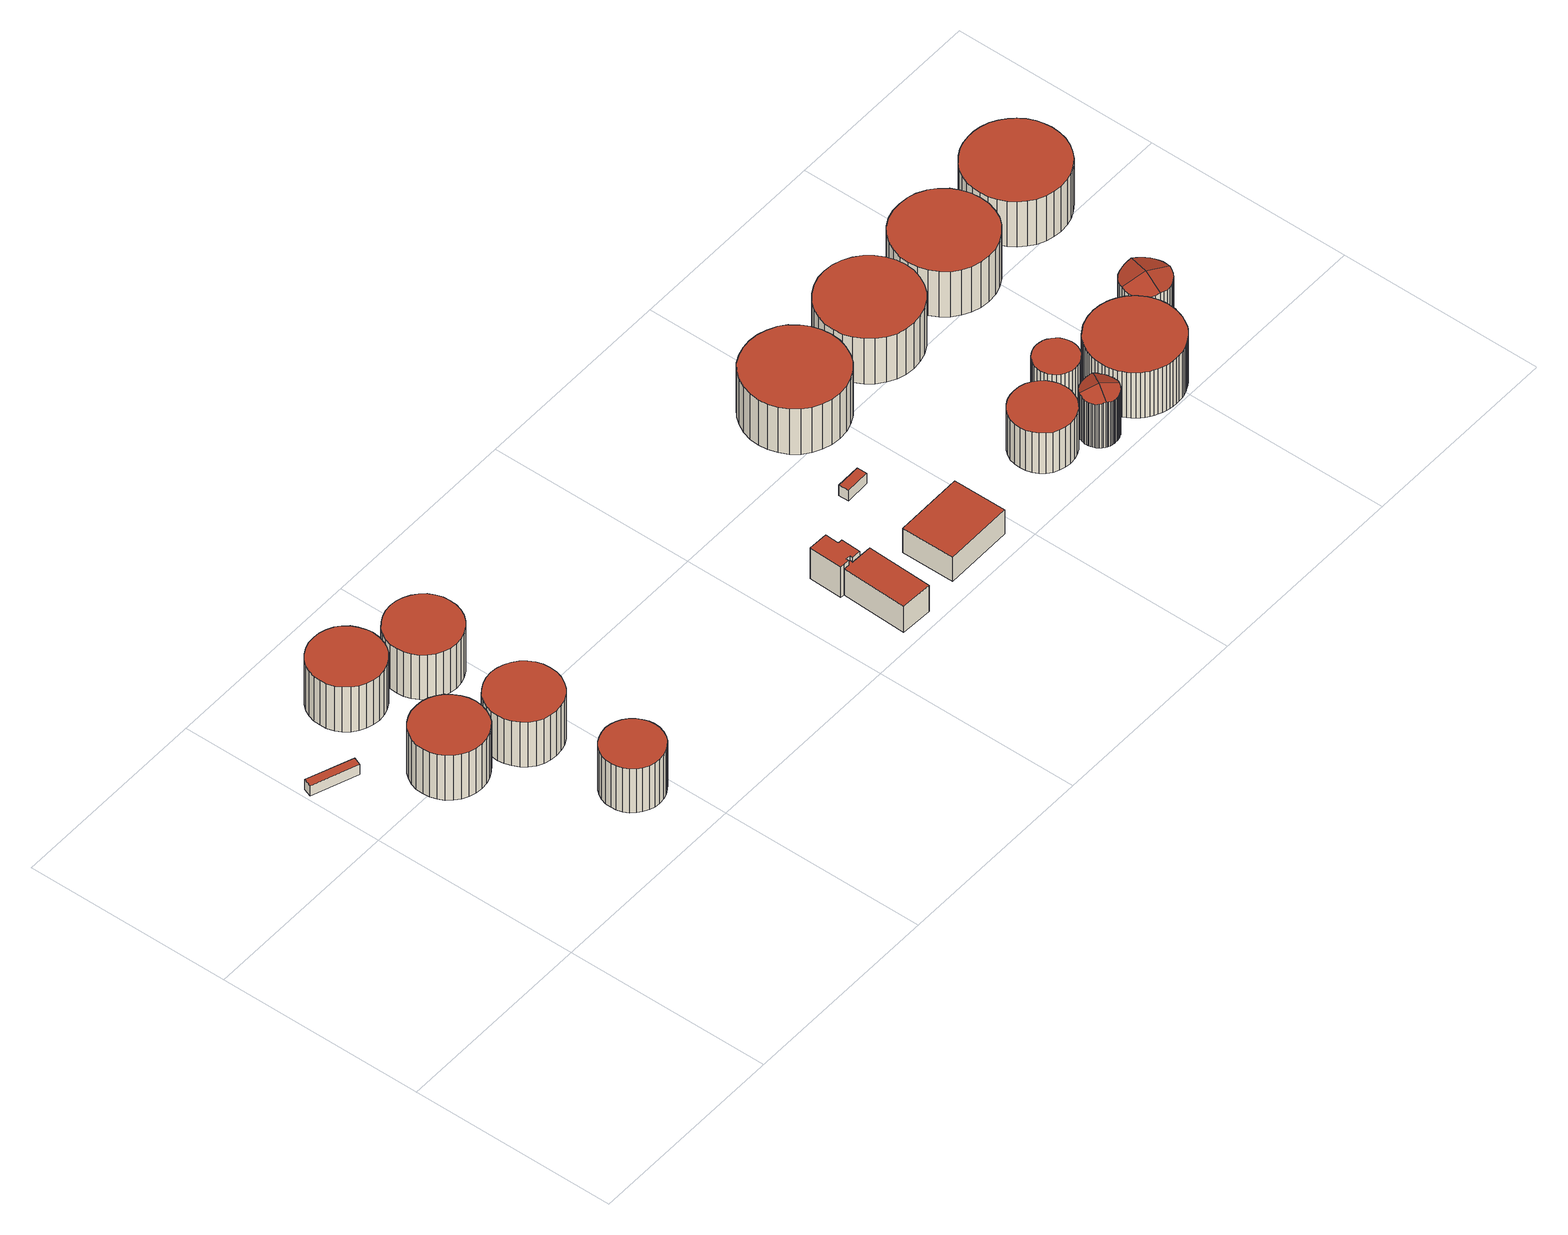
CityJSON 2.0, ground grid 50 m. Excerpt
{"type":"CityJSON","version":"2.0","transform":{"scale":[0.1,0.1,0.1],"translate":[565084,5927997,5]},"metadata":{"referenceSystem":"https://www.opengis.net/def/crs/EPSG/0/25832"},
"CityObjects":{
"building1":{"type":"Building","attributes":{"Gemeindeschluessel":"02100137","Geometrietyp2DReferenz":"3000","function":"51003_1205","roofType":"1000","measuredHeight":3},"address":[{"country":"Germany","locality":"Hamburg","postcode":"21107"}],"geometry":[{"type":"Solid","lod":"2","boundaries":[[[[0,1,2,3]],[[4,5,6,7]],[[5,0,3,6]],[[4,1,0,5]],[[7,2,1,4]],[[6,3,2,7]]]],"semantics":{"surfaces":[{"type":"GroundSurface"},{"type":"RoofSurface"},{"type":"WallSurface"}],"values":[[0,1,2,2,2,2]]}}]},
"building2":{"type":"Building","attributes":{"Gemeindeschluessel":"02100137","Geometrietyp2DReferenz":"3000","function":"51003_1205","roofType":"1000","measuredHeight":13.09},"address":[{"country":"Germany","locality":"Hamburg","postcode":"21107"}],"geometry":[{"type":"Solid","lod":"2","boundaries":[[[[8,9,10,11]],[[9,12,13,10]],[[12,14,15,13]],[[14,16,17,15]],[[16,18,19,17]],[[18,20,21,19]],[[20,22,23,21]],[[22,24,25,23]],[[24,26,27,25]],[[26,28,29,27]],[[28,30,31,29]],[[30,32,33,31]],[[32,34,35,33]],[[34,36,37,35]],[[36,38,39,37]],[[38,40,41,39]],[[40,42,43,41]],[[42,44,45,43]],[[46,47,48,49]],[[47,50,51,48]],[[50,52,53,51]],[[52,54,55,53]],[[54,56,57,55]],[[56,58,59,57]],[[58,60,61,59]],[[60,62,63,61]],[[62,64,65,63]],[[64,66,67,65]],[[66,8,11,67]],[[68,69,70,71]],[[69,46,49,70]],[[44,68,71,45]],[[71,70,49,48,51,53,55,57,59,61,63,65,67,11,10,13,15,17,19,21,23,25,27,29,31,33,35,37,39,41,43,45]],[[44,42,40,38,36,34,32,30,28,26,24,22,20,18,16,14,12,9,8,66,64,62,60,58,56,54,52,50,47,46,69,68]]]],"semantics":{"surfaces":[{"type":"WallSurface"},{"type":"GroundSurface"},{"type":"RoofSurface"}],"values":[[0,0,0,0,0,0,0,0,0,0,0,0,0,0,0,0,0,0,0,0,0,0,0,0,0,0,0,0,0,0,0,0,1,2]]}}]},
"building3":{"type":"Building","attributes":{"Gemeindeschluessel":"02100137","Geometrietyp2DReferenz":"3000","function":"51003_1205","roofType":"1000","measuredHeight":12.94},"address":[{"country":"Germany","locality":"Hamburg","postcode":"21107"}],"geometry":[{"type":"Solid","lod":"2","boundaries":[[[[72,73,74,75]],[[73,76,77,74]],[[76,78,79,77]],[[78,80,81,79]],[[80,82,83,81]],[[84,85,86,87]],[[85,88,89,86]],[[88,90,91,89]],[[90,92,93,91]],[[92,94,95,93]],[[94,96,97,95]],[[96,98,99,97]],[[98,100,101,99]],[[100,102,103,101]],[[102,104,105,103]],[[104,106,107,105]],[[106,108,109,107]],[[108,110,111,109]],[[110,112,113,111]],[[112,114,115,113]],[[114,116,117,115]],[[116,118,119,117]],[[118,120,121,119]],[[120,122,123,121]],[[122,124,125,123]],[[124,126,127,125]],[[126,128,129,127]],[[128,130,131,129]],[[130,72,75,131]],[[132,133,134,135]],[[87,134,133,84]],[[135,83,82,132]],[[135,134,87,86,89,91,93,95,97,99,101,103,105,107,109,111,113,115,117,119,121,123,125,127,129,131,75,74,77,79,81,83]],[[82,80,78,76,73,72,130,128,126,124,122,120,118,116,114,112,110,108,106,104,102,100,98,96,94,92,90,88,85,84,133,132]]]],"semantics":{"surfaces":[{"type":"WallSurface"},{"type":"GroundSurface"},{"type":"RoofSurface"}],"values":[[0,0,0,0,0,0,0,0,0,0,0,0,0,0,0,0,0,0,0,0,0,0,0,0,0,0,0,0,0,0,0,0,1,2]]}}]},
"building4":{"type":"Building","attributes":{"Gemeindeschluessel":"02100137","Geometrietyp2DReferenz":"3000","function":"51003_1205","roofType":"1000","measuredHeight":13.08},"address":[{"country":"Germany","locality":"Hamburg","postcode":"21107"}],"geometry":[{"type":"Solid","lod":"2","boundaries":[[[[136,137,138,139]],[[137,140,141,138]],[[140,142,143,141]],[[142,144,145,143]],[[144,146,147,145]],[[146,148,149,147]],[[150,151,152,153]],[[151,154,155,152]],[[154,156,157,155]],[[156,158,159,157]],[[158,160,161,159]],[[160,162,163,161]],[[162,164,165,163]],[[164,166,167,165]],[[166,168,169,167]],[[168,170,171,169]],[[170,172,173,171]],[[172,174,175,173]],[[174,176,177,175]],[[176,178,179,177]],[[178,180,181,179]],[[180,182,183,181]],[[184,185,186,187]],[[185,188,189,186]],[[188,190,191,189]],[[192,193,194,195]],[[193,196,197,194]],[[196,198,199,197]],[[196,193,192,148,146,144,142,140,137,136,190,188,185,184,182,180,178,176,174,172,170,168,166,164,162,160,158,156,154,151,150,198]],[[186,189,191,139,138,141,143,145,147,149,195,194,197,199,153,152,155,157,159,161,163,165,167,169,171,173,175,177,179,181,183,187]],[[199,198,150,153]],[[149,148,192,195]],[[191,190,136,139]],[[183,182,184,187]]]],"semantics":{"surfaces":[{"type":"WallSurface"},{"type":"RoofSurface"},{"type":"GroundSurface"}],"values":[[0,0,0,0,0,0,0,0,0,0,0,0,0,0,0,0,0,0,0,0,0,0,0,0,0,0,0,0,1,2,0,0,0,0]]}}]},
"building5":{"type":"Building","attributes":{"Gemeindeschluessel":"02100137","Geometrietyp2DReferenz":"3000","function":"51003_1205","roofType":"1000","measuredHeight":13.14},"address":[{"country":"Germany","locality":"Hamburg","postcode":"21107"}],"geometry":[{"type":"Solid","lod":"2","boundaries":[[[[200,201,202,203,204,205,206,207,208,209,210,211,212,213,214,215,216,217,218,219,220,221,222,223,224,225,226,227,228,229,230,231]],[[232,233,234,235,236,237,238,239,240,241,242,243,244,245,246,247,248,249,250,251,252,253,254,255,256,257,258,259,260,261,262,263]],[[230,229,232,263]],[[229,228,233,232]],[[228,227,234,233]],[[227,226,235,234]],[[226,225,236,235]],[[225,224,237,236]],[[224,223,238,237]],[[223,222,239,238]],[[222,221,240,239]],[[221,220,241,240]],[[220,219,242,241]],[[219,218,243,242]],[[218,217,244,243]],[[217,216,245,244]],[[216,215,246,245]],[[215,214,247,246]],[[214,213,248,247]],[[213,212,249,248]],[[212,211,250,249]],[[211,210,251,250]],[[210,209,252,251]],[[209,208,253,252]],[[208,207,254,253]],[[207,206,255,254]],[[206,205,256,255]],[[205,204,257,256]],[[204,203,258,257]],[[203,202,259,258]],[[202,201,260,259]],[[201,200,261,260]],[[200,231,262,261]],[[231,230,263,262]]]],"semantics":{"surfaces":[{"type":"RoofSurface"},{"type":"GroundSurface"},{"type":"WallSurface"}],"values":[[0,1,2,2,2,2,2,2,2,2,2,2,2,2,2,2,2,2,2,2,2,2,2,2,2,2,2,2,2,2,2,2,2,2]]}}]},
"building6":{"type":"Building","attributes":{"Gemeindeschluessel":"02100137","Geometrietyp2DReferenz":"3000","function":"51003_1205","roofType":"1000","measuredHeight":12.95},"address":[{"country":"Germany","locality":"Hamburg","postcode":"21107"}],"geometry":[{"type":"Solid","lod":"2","boundaries":[[[[264,265,266,267,268,269,270,271,272,273,274,275,276,277,278,279,280,281,282,283,284,285,286,287,288,289,290,291,292,293,294,295]],[[296,297,298,299,300,301,302,303,304,305,306,307,308,309,310,311,312,313,314,315,316,317,318,319,320,321,322,323,324,325,326,327]],[[294,293,296,327]],[[293,292,297,296]],[[292,291,298,297]],[[291,290,299,298]],[[290,289,300,299]],[[289,288,301,300]],[[288,287,302,301]],[[287,286,303,302]],[[286,285,304,303]],[[285,284,305,304]],[[284,283,306,305]],[[283,282,307,306]],[[282,281,308,307]],[[281,280,309,308]],[[280,279,310,309]],[[279,278,311,310]],[[278,277,312,311]],[[277,276,313,312]],[[276,275,314,313]],[[275,274,315,314]],[[274,273,316,315]],[[273,272,317,316]],[[272,271,318,317]],[[271,270,319,318]],[[270,269,320,319]],[[269,268,321,320]],[[268,267,322,321]],[[267,266,323,322]],[[266,265,324,323]],[[265,264,325,324]],[[264,295,326,325]],[[295,294,327,326]]]],"semantics":{"surfaces":[{"type":"RoofSurface"},{"type":"GroundSurface"},{"type":"WallSurface"}],"values":[[0,1,2,2,2,2,2,2,2,2,2,2,2,2,2,2,2,2,2,2,2,2,2,2,2,2,2,2,2,2,2,2,2,2]]}}]},
"building7":{"type":"Building","attributes":{"Gemeindeschluessel":"02100137","Geometrietyp2DReferenz":"3000","function":"31001_2010","roofType":"1000","measuredHeight":7.59,"storeysAboveGround":2},"address":[{"country":"Germany","locality":"Hamburg","thoroughfareNumber":"27","thoroughfareName":"Schluisgrove","postcode":"21107"}],"geometry":[{"type":"Solid","lod":"2","boundaries":[[[[328,329,330,331,332,333,334,335]],[[336,337,338,339,340,341,342,343]],[[332,331,338,337]],[[331,330,339,338]],[[330,329,340,339]],[[329,328,341,340]],[[328,335,342,341]],[[334,333,336,343]],[[333,332,337,336]],[[342,335,334,343]]]],"semantics":{"surfaces":[{"type":"RoofSurface"},{"type":"GroundSurface"},{"type":"WallSurface"}],"values":[[0,1,2,2,2,2,2,2,2,2]]}}]},
"building8":{"type":"Building","attributes":{"Gemeindeschluessel":"02100137","Geometrietyp2DReferenz":"3000","function":"31001_2500","roofType":"1000","measuredHeight":9,"storeysAboveGround":1},"address":[{"country":"Germany","locality":"Hamburg","thoroughfareName":"Schluisgrove","postcode":"21107"}],"geometry":[{"type":"Solid","lod":"2","boundaries":[[[[342,341,340,339,338,344,345,346,347,348,349]],[[350,351,352,353,354,355,356,357,358,359,360]],[[358,342,349,359]],[[357,341,342,358]],[[356,340,341,357]],[[355,339,340,356]],[[354,338,339,355]],[[353,344,338,354]],[[352,345,344,353]],[[351,346,345,352]],[[350,347,346,351]],[[360,348,347,350]],[[359,349,348,360]]]],"semantics":{"surfaces":[{"type":"GroundSurface"},{"type":"RoofSurface"},{"type":"WallSurface"}],"values":[[0,1,2,2,2,2,2,2,2,2,2,2,2]]}}]},
"building9":{"type":"Building","attributes":{"Gemeindeschluessel":"02100137","Geometrietyp2DReferenz":"3000","function":"51009_1610","roofType":"1000","measuredHeight":7.07},"address":[{"country":"Germany","locality":"Hamburg","postcode":"21107"}],"geometry":[{"type":"Solid","lod":"2","boundaries":[[[[361,362,363,364]],[[365,366,367,368]],[[363,362,365,368]],[[362,361,366,365]],[[361,364,367,366]],[[364,363,368,367]]]],"semantics":{"surfaces":[{"type":"RoofSurface"},{"type":"GroundSurface"},{"type":"WallSurface"}],"values":[[0,1,2,2,2,2]]}}]},
"building10":{"type":"Building","attributes":{"Gemeindeschluessel":"02100137","Geometrietyp2DReferenz":"3000","function":"31001_2500","roofType":"1000","measuredHeight":3,"storeysAboveGround":1},"address":[{"country":"Germany","locality":"Hamburg","thoroughfareName":"Schluisgrove","postcode":"21107"}],"geometry":[{"type":"Solid","lod":"2","boundaries":[[[[369,370,371,372]],[[373,374,375,376]],[[374,369,372,375]],[[373,370,369,374]],[[376,371,370,373]],[[375,372,371,376]]]],"semantics":{"surfaces":[{"type":"GroundSurface"},{"type":"RoofSurface"},{"type":"WallSurface"}],"values":[[0,1,2,2,2,2]]}}]},
"building11":{"type":"Building","attributes":{"Gemeindeschluessel":"02100137","Geometrietyp2DReferenz":"3000","function":"51003_1205","roofType":"1000","measuredHeight":13.31},"address":[{"country":"Germany","locality":"Hamburg","postcode":"21107"}],"geometry":[{"type":"Solid","lod":"2","boundaries":[[[[377,378,379,380]],[[378,381,382,379]],[[381,383,384,382]],[[383,385,386,384]],[[385,387,388,386]],[[387,389,390,388]],[[389,391,392,390]],[[391,393,394,392]],[[393,395,396,394]],[[395,397,398,396]],[[397,399,400,398]],[[401,402,403,404]],[[402,405,406,403]],[[405,407,408,406]],[[407,409,410,408]],[[409,411,412,410]],[[413,414,415,416]],[[414,417,418,415]],[[417,419,420,418]],[[419,421,422,420]],[[421,423,424,422]],[[423,425,426,424]],[[425,427,428,426]],[[427,429,430,428]],[[429,431,432,430]],[[431,377,380,432]],[[433,434,435,436]],[[437,438,439,440]],[[433,411,409,407,405,402,401,438,437,399,397,395,393,391,389,387,385,383,381,378,377,431,429,427,425,423,421,419,417,414,413,434]],[[435,416,415,418,420,422,424,426,428,430,432,380,379,382,384,386,388,390,392,394,396,398,400,440,439,404,403,406,408,410,412,436]],[[435,434,413,416]],[[412,411,433,436]],[[439,438,401,404]],[[400,399,437,440]]]],"semantics":{"surfaces":[{"type":"WallSurface"},{"type":"RoofSurface"},{"type":"GroundSurface"}],"values":[[0,0,0,0,0,0,0,0,0,0,0,0,0,0,0,0,0,0,0,0,0,0,0,0,0,0,0,0,1,2,0,0,0,0]]}}]},
"building12":{"type":"Building","attributes":{"Gemeindeschluessel":"02100137","Geometrietyp2DReferenz":"3000","function":"51003_1205","roofType":"1000","measuredHeight":11.77},"address":[{"country":"Germany","locality":"Hamburg","postcode":"21107"}],"geometry":[{"type":"Solid","lod":"2","boundaries":[[[[441,442,443,444,445,446,447,448,449,450,451,452,453,454,455,456,457,458,459,460,461,462,463,464,465,466,467,468,469,470,471,472]],[[473,474,475,476,477,478,479,480,481,482,483,484,485,486,487,488,489,490,491,492,493,494,495,496,497,498,499,500,501,502,503,504]],[[471,470,473,504]],[[470,469,474,473]],[[469,468,475,474]],[[468,467,476,475]],[[467,466,477,476]],[[466,465,478,477]],[[465,464,479,478]],[[464,463,480,479]],[[463,462,481,480]],[[462,461,482,481]],[[461,460,483,482]],[[460,459,484,483]],[[459,458,485,484]],[[458,457,486,485]],[[457,456,487,486]],[[456,455,488,487]],[[455,454,489,488]],[[454,453,490,489]],[[453,452,491,490]],[[452,451,492,491]],[[451,450,493,492]],[[450,449,494,493]],[[449,448,495,494]],[[448,447,496,495]],[[447,446,497,496]],[[446,445,498,497]],[[445,444,499,498]],[[444,443,500,499]],[[443,442,501,500]],[[442,441,502,501]],[[441,472,503,502]],[[472,471,504,503]]]],"semantics":{"surfaces":[{"type":"RoofSurface"},{"type":"GroundSurface"},{"type":"WallSurface"}],"values":[[0,1,2,2,2,2,2,2,2,2,2,2,2,2,2,2,2,2,2,2,2,2,2,2,2,2,2,2,2,2,2,2,2,2]]}}]},
"building13":{"type":"Building","attributes":{"Gemeindeschluessel":"02100137","Geometrietyp2DReferenz":"3000","function":"51003_1205","roofType":"3500","measuredHeight":14.55},"address":[{"country":"Germany","locality":"Hamburg","postcode":"21107"}],"geometry":[{"type":"Solid","lod":"2","boundaries":[[[[505,506,507,508,509,510,511,512,513,514,515,516,517,518,519,520,521,522,523,524,525]],[[526,527,528,529,530,531,532,533,534,535,536,537,538,539,540,541,542,543,525,544,545]],[[546,547,548,549,550,551,552,553,554,555,556,557,558,559,560,561,562,563,505,525,543]],[[564,565,566,567]],[[565,568,569,566]],[[568,570,571,569]],[[570,572,573,571]],[[572,574,575,573]],[[574,576,577,575]],[[578,579,580,581]],[[579,582,583,580]],[[582,584,585,583]],[[584,586,587,585]],[[586,588,589,587]],[[588,590,591,589]],[[590,592,593,591]],[[594,564,567,595]],[[596,597,598,599]],[[523,522,600,601]],[[522,521,602,600]],[[521,520,603,602]],[[520,519,604,603]],[[519,518,605,604]],[[518,517,606,605]],[[517,516,607,606]],[[516,515,608,607]],[[515,514,609,608]],[[514,513,610,609]],[[513,512,611,610]],[[512,511,612,611]],[[511,510,613,612]],[[510,509,614,613]],[[509,508,615,614]],[[508,507,616,615]],[[507,506,617,616]],[[542,541,618,619]],[[541,540,620,618]],[[540,539,621,620]],[[539,538,622,621]],[[538,537,623,622]],[[537,536,624,623]],[[536,535,625,624]],[[535,534,626,625]],[[534,533,627,626]],[[533,532,628,627]],[[532,531,629,628]],[[531,530,630,629]],[[530,529,631,630]],[[529,528,632,631]],[[528,527,633,632]],[[527,526,634,633]],[[526,545,635,634]],[[563,562,636,637]],[[562,561,638,636]],[[561,560,639,638]],[[560,559,640,639]],[[559,558,641,640]],[[558,557,642,641]],[[557,556,643,642]],[[556,555,644,643]],[[555,554,645,644]],[[554,553,646,645]],[[553,552,647,646]],[[552,551,648,647]],[[551,550,649,648]],[[550,549,650,649]],[[549,548,651,650]],[[548,547,652,651]],[[547,546,653,652]],[[618,620,621,622,623,624,625,626,627,628,629,630,631,632,633,634,635,581,580,583,585,587,589,591,593,599,598,595,567,566,569,571,573,575,577,601,600,602,603,604,605,606,607,608,609,610,611,612,613,614,615,616,617,637,636,638,639,640,641,642,643,644,645,646,647,648,649,650,651,652,653,619]],[[653,546,543,542,619]],[[617,506,505,563,637]],[[595,598,597,594]],[[599,593,592,596]],[[635,545,544,578,581]],[[577,576,524,523,601]],[[592,590,588,586,584,582,579,578,544,525,524,576,574,572,570,568,565,564,594,597,596]]]],"semantics":{"surfaces":[{"type":"RoofSurface"},{"type":"WallSurface"},{"type":"GroundSurface"}],"values":[[0,0,0,1,1,1,1,1,1,1,1,1,1,1,1,1,1,1,1,1,1,1,1,1,1,1,1,1,1,1,1,1,1,1,1,1,1,1,1,1,1,1,1,1,1,1,1,1,1,1,1,1,1,1,1,1,1,1,1,1,1,1,1,1,1,1,1,1,1,2,1,1,1,1,1,1,0]]}}]},
"building14":{"type":"Building","attributes":{"Gemeindeschluessel":"02100137","Geometrietyp2DReferenz":"3000","function":"51003_1205","roofType":"1000","measuredHeight":13.58},"address":[{"country":"Germany","locality":"Hamburg","postcode":"21107"}],"geometry":[{"type":"Solid","lod":"2","boundaries":[[[[654,655,656,657,658,659,660,661,662,663,664,665,666,667,668,669,670,671,672,673,674,675,676,677,678,679,680,681,682,683,684,685,686,687,688,689]],[[690,691,692,693,694,695,696,697,698,699,700,701,702,703,704,705,706,707,708,709,710,711,712,713,714,715,716,717,718,719,720,721,722,723,724,725]],[[688,687,690,725]],[[687,686,691,690]],[[686,685,692,691]],[[685,684,693,692]],[[684,683,694,693]],[[683,682,695,694]],[[682,681,696,695]],[[681,680,697,696]],[[680,679,698,697]],[[679,678,699,698]],[[678,677,700,699]],[[677,676,701,700]],[[676,675,702,701]],[[675,674,703,702]],[[674,673,704,703]],[[673,672,705,704]],[[672,671,706,705]],[[671,670,707,706]],[[670,669,708,707]],[[669,668,709,708]],[[668,667,710,709]],[[667,666,711,710]],[[666,665,712,711]],[[665,664,713,712]],[[664,663,714,713]],[[663,662,715,714]],[[662,661,716,715]],[[661,660,717,716]],[[660,659,718,717]],[[659,658,719,718]],[[658,657,720,719]],[[657,656,721,720]],[[656,655,722,721]],[[655,654,723,722]],[[654,689,724,723]],[[689,688,725,724]]]],"semantics":{"surfaces":[{"type":"RoofSurface"},{"type":"GroundSurface"},{"type":"WallSurface"}],"values":[[0,1,2,2,2,2,2,2,2,2,2,2,2,2,2,2,2,2,2,2,2,2,2,2,2,2,2,2,2,2,2,2,2,2,2,2,2,2]]}}]},
"building15":{"type":"Building","attributes":{"Gemeindeschluessel":"02100137","Geometrietyp2DReferenz":"3000","function":"51003_1205","roofType":"1000","measuredHeight":13.29},"address":[{"country":"Germany","locality":"Hamburg","postcode":"21107"}],"geometry":[{"type":"Solid","lod":"2","boundaries":[[[[726,727,728,729,730,731,732,733,734,735,736,737,738,739,740,741,742,743,744,745,746,747,748,749,750,751,752,753,754,755,756,757]],[[758,759,760,761,762,763,764,765,766,767,768,769,770,771,772,773,774,775,776,777,778,779,780,781,782,783,784,785,786,787,788,789]],[[756,755,758,789]],[[755,754,759,758]],[[754,753,760,759]],[[753,752,761,760]],[[752,751,762,761]],[[751,750,763,762]],[[750,749,764,763]],[[749,748,765,764]],[[748,747,766,765]],[[747,746,767,766]],[[746,745,768,767]],[[745,744,769,768]],[[744,743,770,769]],[[743,742,771,770]],[[742,741,772,771]],[[741,740,773,772]],[[740,739,774,773]],[[739,738,775,774]],[[738,737,776,775]],[[737,736,777,776]],[[736,735,778,777]],[[735,734,779,778]],[[734,733,780,779]],[[733,732,781,780]],[[732,731,782,781]],[[731,730,783,782]],[[730,729,784,783]],[[729,728,785,784]],[[728,727,786,785]],[[727,726,787,786]],[[726,757,788,787]],[[757,756,789,788]]]],"semantics":{"surfaces":[{"type":"RoofSurface"},{"type":"GroundSurface"},{"type":"WallSurface"}],"values":[[0,1,2,2,2,2,2,2,2,2,2,2,2,2,2,2,2,2,2,2,2,2,2,2,2,2,2,2,2,2,2,2,2,2]]}}]},
"building16":{"type":"Building","attributes":{"Gemeindeschluessel":"02100137","Geometrietyp2DReferenz":"3000","function":"51003_1205","roofType":"1000","measuredHeight":13.33},"address":[{"country":"Germany","locality":"Hamburg","postcode":"21107"}],"geometry":[{"type":"Solid","lod":"2","boundaries":[[[[790,791,792,793]],[[794,795,796,797]],[[795,798,799,796]],[[798,800,801,799]],[[800,802,803,801]],[[802,804,805,803]],[[804,806,807,805]],[[806,808,809,807]],[[808,810,811,809]],[[810,812,813,811]],[[812,814,815,813]],[[814,816,817,815]],[[816,818,819,817]],[[818,820,821,819]],[[820,822,823,821]],[[822,824,825,823]],[[824,826,827,825]],[[826,828,829,827]],[[828,830,831,829]],[[830,832,833,831]],[[832,834,835,833]],[[834,836,837,835]],[[836,838,839,837]],[[838,840,841,839]],[[840,842,843,841]],[[842,844,845,843]],[[844,846,847,845]],[[846,848,849,847]],[[848,850,851,849]],[[850,852,853,851]],[[852,854,855,853]],[[854,856,857,855]],[[856,858,859,857]],[[858,860,861,859]],[[860,862,863,861]],[[862,864,865,863]],[[866,867,868,869]],[[867,870,871,868]],[[870,872,873,871]],[[872,874,875,873]],[[874,876,877,875]],[[876,878,879,877]],[[878,880,881,879]],[[880,882,883,881]],[[882,884,885,883]],[[884,886,887,885]],[[886,888,889,887]],[[888,890,891,889]],[[890,892,893,891]],[[892,894,895,893]],[[894,896,897,895]],[[896,898,899,897]],[[898,900,901,899]],[[900,902,903,901]],[[902,904,905,903]],[[904,790,793,905]],[[906,907,908,909]],[[907,910,911,908]],[[910,912,913,911]],[[912,914,915,913]],[[914,916,917,915]],[[916,918,919,917]],[[920,921,922,923]],[[921,924,925,922]],[[924,926,927,925]],[[926,928,929,927]],[[928,930,931,929]],[[930,932,933,931]],[[930,928,926,924,921,920,864,862,860,858,856,854,852,850,848,846,844,842,840,838,836,834,832,830,828,826,824,822,820,818,816,814,812,810,808,806,804,802,800,798,795,794,918,916,914,912,910,907,906,791,790,904,902,900,898,896,894,892,890,888,886,884,882,880,878,876,874,872,870,867,866,932]],[[922,925,927,929,931,933,869,868,871,873,875,877,879,881,883,885,887,889,891,893,895,897,899,901,903,905,793,792,909,908,911,913,915,917,919,797,796,799,801,803,805,807,809,811,813,815,817,819,821,823,825,827,829,831,833,835,837,839,841,843,845,847,849,851,853,855,857,859,861,863,865,923]],[[933,932,866,869]],[[865,864,920,923]],[[919,918,794,797]],[[792,791,906,909]]]],"semantics":{"surfaces":[{"type":"WallSurface"},{"type":"RoofSurface"},{"type":"GroundSurface"}],"values":[[0,0,0,0,0,0,0,0,0,0,0,0,0,0,0,0,0,0,0,0,0,0,0,0,0,0,0,0,0,0,0,0,0,0,0,0,0,0,0,0,0,0,0,0,0,0,0,0,0,0,0,0,0,0,0,0,0,0,0,0,0,0,0,0,0,0,0,0,1,2,0,0,0,0]]}}]},
"building17":{"type":"Building","attributes":{"Gemeindeschluessel":"02100137","Geometrietyp2DReferenz":"3000","function":"51003_1205","roofType":"1000","measuredHeight":13.27},"address":[{"country":"Germany","locality":"Hamburg","postcode":"21107"}],"geometry":[{"type":"Solid","lod":"2","boundaries":[[[[934,935,936,937]],[[935,938,939,936]],[[938,940,941,939]],[[942,943,944,945]],[[943,946,947,944]],[[946,948,949,947]],[[948,950,951,949]],[[950,952,953,951]],[[952,954,955,953]],[[954,956,957,955]],[[956,958,959,957]],[[958,960,961,959]],[[960,962,963,961]],[[962,964,965,963]],[[964,966,967,965]],[[966,968,969,967]],[[968,970,971,969]],[[970,972,973,971]],[[972,974,975,973]],[[974,976,977,975]],[[976,978,979,977]],[[978,980,981,979]],[[980,982,983,981]],[[984,985,986,987]],[[988,989,990,991]],[[992,993,994,995]],[[992,940,938,935,934,989,988,996,985,984,982,980,978,976,974,972,970,968,966,964,962,960,958,956,954,952,950,948,946,943,942,993]],[[986,997,991,990,937,936,939,941,995,994,945,944,947,949,951,953,955,957,959,961,963,965,967,969,971,973,975,977,979,981,983,987]],[[994,993,942,945]],[[941,940,992,995]],[[990,989,934,937]],[[997,996,988,991]],[[986,985,996,997]],[[983,982,984,987]]]],"semantics":{"surfaces":[{"type":"WallSurface"},{"type":"RoofSurface"},{"type":"GroundSurface"}],"values":[[0,0,0,0,0,0,0,0,0,0,0,0,0,0,0,0,0,0,0,0,0,0,0,0,0,0,1,2,0,0,0,0,0,0]]}}]},
"building18":{"type":"Building","attributes":{"Gemeindeschluessel":"02100137","Geometrietyp2DReferenz":"3000","function":"51003_1205","roofType":"3500","measuredHeight":14.69},"address":[{"country":"Germany","locality":"Hamburg","postcode":"21107"}],"geometry":[{"type":"Solid","lod":"2","boundaries":[[[[998,999,1000,1001,1002,1003,1004,1005,1006,1007,1008]],[[1009,1010,1011,1012,1013,1014,1015,1016,1017,1005,1004]],[[1018,1019,1020,1021,1022,1023,1024,1025,1004,1003,1026]],[[1027,1028,1029,1030,1031,1032,1033,1034,1009,1004,1025]],[[1007,1006,1035,1036]],[[1006,1005,1037,1035]],[[1003,1002,1038,1039]],[[1002,1001,1040,1038]],[[1001,1000,1041,1040]],[[1000,999,1042,1041]],[[999,998,1043,1042]],[[998,1008,1044,1043]],[[1008,1007,1036,1044]],[[1005,1017,1045,1037]],[[1017,1016,1046,1045]],[[1016,1015,1047,1046]],[[1015,1014,1048,1047]],[[1014,1013,1049,1048]],[[1013,1012,1050,1049]],[[1012,1011,1051,1050]],[[1011,1010,1052,1051]],[[1010,1009,1053,1052]],[[1025,1024,1054,1055]],[[1024,1023,1056,1054]],[[1023,1022,1057,1056]],[[1022,1021,1058,1057]],[[1021,1020,1059,1058]],[[1020,1019,1060,1059]],[[1019,1018,1061,1060]],[[1018,1026,1062,1061]],[[1026,1003,1039,1062]],[[1009,1034,1063,1053]],[[1034,1033,1064,1063]],[[1033,1032,1065,1064]],[[1032,1031,1066,1065]],[[1031,1030,1067,1066]],[[1030,1029,1068,1067]],[[1029,1028,1069,1068]],[[1028,1027,1070,1069]],[[1027,1025,1055,1070]],[[1055,1054,1056,1057,1058,1059,1060,1061,1062,1039,1038,1040,1041,1042,1043,1044,1036,1035,1037,1045,1046,1047,1048,1049,1050,1051,1052,1053,1063,1064,1065,1066,1067,1068,1069,1070]]]],"semantics":{"surfaces":[{"type":"RoofSurface"},{"type":"WallSurface"},{"type":"GroundSurface"}],"values":[[0,0,0,0,1,1,1,1,1,1,1,1,1,1,1,1,1,1,1,1,1,1,1,1,1,1,1,1,1,1,1,1,1,1,1,1,1,1,1,1,2]]}}]},
"building19":{"type":"Building","attributes":{"Gemeindeschluessel":"02100137","Geometrietyp2DReferenz":"3000","function":"51003_1205","roofType":"1000","measuredHeight":13.22},"address":[{"country":"Germany","locality":"Hamburg","postcode":"21107"}],"geometry":[{"type":"Solid","lod":"2","boundaries":[[[[1071,1072,1073,1074]],[[1072,1075,1076,1073]],[[1075,1077,1078,1076]],[[1077,1079,1080,1078]],[[1079,1081,1082,1080]],[[1081,1083,1084,1082]],[[1083,1085,1086,1084]],[[1085,1087,1088,1086]],[[1087,1089,1090,1088]],[[1089,1091,1092,1090]],[[1091,1093,1094,1092]],[[1093,1095,1096,1094]],[[1095,1097,1098,1096]],[[1097,1099,1100,1098]],[[1099,1101,1102,1100]],[[1101,1103,1104,1102]],[[1103,1105,1106,1104]],[[1105,1107,1108,1106]],[[1107,1109,1110,1108]],[[1109,1111,1112,1110]],[[1111,1113,1114,1112]],[[1113,1115,1116,1114]],[[1115,1117,1118,1116]],[[1117,1119,1120,1118]],[[1121,1122,1123,1124]],[[1122,1125,1126,1123]],[[1127,1128,1129,1130]],[[1128,1131,1132,1129]],[[1131,1133,1134,1132]],[[1133,1135,1136,1134]],[[1135,1071,1074,1136]],[[1137,1138,1139,1140]],[[1141,1142,1143,1144]],[[1137,1125,1122,1121,1142,1141,1119,1117,1115,1113,1111,1109,1107,1105,1103,1101,1099,1097,1095,1093,1091,1089,1087,1085,1083,1081,1079,1077,1075,1072,1071,1135,1133,1131,1128,1127,1138]],[[1143,1124,1123,1126,1140,1139,1130,1129,1132,1134,1136,1074,1073,1076,1078,1080,1082,1084,1086,1088,1090,1092,1094,1096,1098,1100,1102,1104,1106,1108,1110,1112,1114,1116,1118,1120,1144]],[[1139,1138,1127,1130]],[[1126,1125,1137,1140]],[[1143,1142,1121,1124]],[[1120,1119,1141,1144]]]],"semantics":{"surfaces":[{"type":"WallSurface"},{"type":"RoofSurface"},{"type":"GroundSurface"}],"values":[[0,0,0,0,0,0,0,0,0,0,0,0,0,0,0,0,0,0,0,0,0,0,0,0,0,0,0,0,0,0,0,0,0,1,2,0,0,0,0]]}}]}
},
"vertices":[
[119,644,4],[9,685,4],[16,705,4],[126,663,4],[9,685,34],[119,644,34],[126,663,34],[16,705,34],
[159,513,133],[160,530,133],[160,530,2],[159,513,2],[165,546,133],[165,546,2],[173,561,133],[173,561,2],[184,574,133],[184,574,2],[197,585,133],[197,585,2],[212,593,133],[212,593,2],[228,598,133],[228,598,2],[245,599,133],[245,599,2],[262,598,133],[262,598,2],[278,593,133],[278,593,2],[293,585,133],[293,585,2],[306,574,133],[306,574,2],[316,561,133],[316,561,2],[324,546,133],[324,546,2],[329,530,133],[329,530,2],[331,513,133],[331,513,2],[329,496,133],[329,496,2],[324,480,133],[324,480,2],[293,442,133],[278,434,133],[278,434,2],[293,442,2],[262,429,133],[262,429,2],[245,427,133],[245,427,2],[228,429,133],[228,429,2],[212,434,133],[212,434,2],[197,442,133],[197,442,2],[184,452,133],[184,452,2],[173,465,133],[173,465,2],[165,480,133],[165,480,2],[160,496,133],[160,496,2],[316,465,133],[306,452,133],[306,452,2],[316,465,2],
[366,191,133],[367,204,133],[367,204,4],[366,191,4],[371,218,133],[371,218,4],[378,230,133],[378,230,4],[387,241,133],[387,241,4],[397,250,133],[397,250,4],[437,262,133],[451,260,133],[451,260,4],[437,262,4],[464,256,133],[464,256,4],[476,250,133],[476,250,4],[487,241,133],[487,241,4],[496,230,133],[496,230,4],[502,218,133],[502,218,4],[507,204,133],[507,204,4],[508,191,133],[508,191,4],[507,177,133],[507,177,4],[502,163,133],[502,163,4],[496,151,133],[496,151,4],[487,140,133],[487,140,4],[476,132,133],[476,132,4],[464,125,133],[464,125,4],[451,121,133],[451,121,4],[437,120,133],[437,120,4],[423,121,133],[423,121,4],[410,125,133],[410,125,4],[397,132,133],[397,132,4],[387,140,133],[387,140,4],[378,151,133],[378,151,4],[371,163,133],[371,163,4],[367,177,133],[367,177,4],[410,256,133],[423,260,133],[423,260,4],[410,256,4],
[215,866,134],[230,874,134],[230,874,3],[215,866,3],[246,879,134],[246,879,3],[263,880,134],[263,880,3],[280,879,134],[280,879,3],[296,874,134],[296,874,3],[311,866,134],[311,866,3],[349,794,134],[347,778,134],[347,778,3],[349,794,3],[342,761,134],[342,761,3],[335,747,134],[335,747,3],[324,733,134],[324,733,3],[311,723,134],[311,723,3],[296,715,134],[296,715,3],[280,710,134],[280,710,3],[263,708,134],[263,708,3],[246,710,134],[246,710,3],[230,715,134],[230,715,3],[215,723,134],[215,723,3],[202,733,134],[202,733,3],[191,747,134],[191,747,3],[183,761,134],[183,761,3],[178,778,134],[178,778,3],[177,794,134],[177,794,3],[178,811,134],[183,827,134],[183,827,3],[178,811,3],[191,842,134],[191,842,3],[202,855,134],[202,855,3],[324,855,134],[335,842,134],[335,842,3],[324,855,3],[342,827,134],[342,827,3],[347,811,134],[347,811,3],
[332,420,134],[340,405,134],[350,392,134],[363,381,134],[378,373,134],[394,369,134],[411,367,134],[428,369,134],[444,373,134],[459,381,134],[472,392,134],[483,405,134],[491,420,134],[496,436,134],[497,453,134],[496,470,134],[491,486,134],[483,501,134],[472,514,134],[459,524,134],[444,532,134],[428,537,134],[411,539,134],[394,537,134],[378,532,134],[363,524,134],[350,514,134],[340,501,134],[332,486,134],[327,470,134],[325,453,134],[327,436,134],[327,470,3],[332,486,3],[340,501,3],[350,514,3],[363,524,3],[378,532,3],[394,537,3],[411,539,3],[428,537,3],[444,532,3],[459,524,3],[472,514,3],[483,501,3],[491,486,3],[496,470,3],[497,453,3],[496,436,3],[491,420,3],[483,405,3],[472,392,3],[459,381,3],[444,373,3],[428,369,3],[411,367,3],[394,369,3],[378,373,3],[363,381,3],[350,392,3],[340,405,3],[332,420,3],[327,436,3],[325,453,3],
[350,696,134],[358,681,134],[369,668,134],[382,657,134],[397,649,134],[413,644,134],[430,642,134],[447,644,134],[463,649,134],[478,657,134],[491,668,134],[502,681,134],[510,696,134],[515,712,134],[516,729,134],[515,746,134],[510,762,134],[502,777,134],[491,790,134],[478,800,134],[463,808,134],[447,813,134],[430,815,134],[413,813,134],[397,808,134],[382,800,134],[369,790,134],[358,777,134],[350,762,134],[345,746,134],[344,729,134],[345,712,134],[345,746,4],[350,762,4],[358,777,4],[369,790,4],[382,800,4],[397,808,4],[413,813,4],[430,815,4],[447,813,4],[463,808,4],[478,800,4],[491,790,4],[502,777,4],[510,762,4],[515,746,4],[516,729,4],[515,712,4],[510,696,4],[502,681,4],[491,668,4],[478,657,4],[463,649,4],[447,644,4],[430,642,4],[413,644,4],[397,649,4],[382,657,4],[369,668,4],[358,681,4],[350,696,4],[345,712,4],[344,729,4],
[1149,198,82],[1137,198,82],[1137,192,82],[1123,192,82],[1117,33,82],[1195,30,82],[1202,189,82],[1149,191,82],[1195,30,6],[1117,33,6],[1123,192,6],[1137,192,6],[1137,198,6],[1149,198,6],[1149,191,6],[1202,189,6],
[1113,193,6],[1116,275,6],[1164,273,6],[1162,239,6],[1173,239,6],[1171,190,6],[1162,239,96],[1164,273,96],[1116,275,96],[1113,193,96],[1123,192,96],[1137,192,96],[1137,198,96],[1149,198,96],[1149,191,96],[1171,190,96],[1173,239,96],
[1460,46,76],[1460,176,76],[1290,175,76],[1290,45,76],[1460,176,6],[1460,46,6],[1290,45,6],[1290,175,6],
[1332,348,9],[1331,373,9],[1392,374,9],[1392,350,9],[1331,373,39],[1332,348,39],[1392,350,39],[1392,374,39],
[1343,592,136],[1345,615,136],[1345,615,3],[1343,592,3],[1352,637,136],[1352,637,3],[1363,658,136],[1363,658,3],[1377,676,136],[1377,676,3],[1395,691,136],[1395,691,3],[1416,701,136],[1416,701,3],[1438,708,136],[1438,708,3],[1461,710,136],[1461,710,3],[1484,708,136],[1484,708,3],[1506,701,136],[1506,701,3],[1527,691,136],[1527,691,3],[1570,637,136],[1577,615,136],[1577,615,3],[1570,637,3],[1579,592,136],[1579,592,3],[1577,569,136],[1577,569,3],[1570,547,136],[1570,547,3],[1559,526,136],[1559,526,3],[1506,483,136],[1484,476,136],[1484,476,3],[1506,483,3],[1461,474,136],[1461,474,3],[1438,476,136],[1438,476,3],[1416,483,136],[1416,483,3],[1395,494,136],[1395,494,3],[1377,508,136],[1377,508,3],[1363,526,136],[1363,526,3],[1352,547,136],[1352,547,3],[1345,569,136],[1345,569,3],[1545,508,136],[1527,494,136],[1527,494,3],[1545,508,3],[1545,676,136],[1559,658,136],[1559,658,3],[1545,676,3],
[1629,111,123],[1636,98,123],[1645,87,123],[1656,77,123],[1669,71,123],[1683,67,123],[1697,65,123],[1712,67,123],[1726,71,123],[1738,77,123],[1749,87,123],[1759,98,123],[1765,111,123],[1770,124,123],[1771,139,123],[1770,153,123],[1765,167,123],[1759,180,123],[1749,191,123],[1738,200,123],[1726,207,123],[1712,211,123],[1697,212,123],[1683,211,123],[1669,207,123],[1656,200,123],[1645,191,123],[1636,180,123],[1629,167,123],[1625,153,123],[1624,139,123],[1625,124,123],[1625,153,5],[1629,167,5],[1636,180,5],[1645,191,5],[1656,200,5],[1669,207,5],[1683,211,5],[1697,212,5],[1712,211,5],[1726,207,5],[1738,200,5],[1749,191,5],[1759,180,5],[1765,167,5],[1770,153,5],[1771,139,5],[1770,124,5],[1765,111,5],[1759,98,5],[1749,87,5],[1738,77,5],[1726,71,5],[1712,67,5],[1697,65,5],[1683,67,5],[1669,71,5],[1656,77,5],[1645,87,5],[1636,98,5],[1629,111,5],[1625,124,5],[1624,139,5],
[1825,111,136],[1824,112,135],[1820,114,134],[1817,115,133],[1813,116,132],[1810,117,131],[1806,117,131],[1802,118,130],[1798,117,130],[1795,117,130],[1791,116,130],[1787,115,130],[1784,114,130],[1781,112,131],[1777,110,131],[1775,108,132],[1772,105,133],[1769,102,134],[1767,99,135],[1766,98,135],[1802,75,150],[1784,36,134],[1787,34,133],[1791,33,132],[1795,32,131],[1798,32,131],[1802,32,130],[1806,32,130],[1810,32,130],[1813,33,130],[1817,34,130],[1820,36,130],[1824,37,131],[1827,39,131],[1830,42,132],[1833,44,133],[1835,47,134],[1837,50,135],[1838,52,136],[1779,38,135],[1781,37,135],[1839,53,135],[1841,56,134],[1843,60,133],[1844,64,132],[1844,67,131],[1845,71,131],[1845,75,130],[1845,78,130],[1844,82,130],[1844,86,130],[1843,89,130],[1841,93,130],[1839,96,131],[1837,99,131],[1835,102,132],[1833,105,133],[1830,108,134],[1827,110,135],[1759,75,130],[1759,78,130],[1759,78,4],[1759,75,4],[1760,82,131],[1760,82,4],[1761,86,132],[1761,86,4],[1762,89,133],[1762,89,4],[1763,93,134],[1763,93,4],[1765,96,135],[1765,96,4],[1777,39,135],[1775,42,134],[1775,42,4],[1777,39,4],[1772,44,133],[1772,44,4],[1769,47,132],[1769,47,4],[1767,50,131],[1767,50,4],[1765,53,130],[1765,53,4],[1763,56,130],[1763,56,4],[1762,60,130],[1762,60,4],[1759,71,130],[1759,71,4],[1761,64,130],[1760,67,130],[1760,67,4],[1761,64,4],[1769,102,4],[1767,99,4],[1772,105,4],[1775,108,4],[1777,110,4],[1781,112,4],[1784,114,4],[1787,115,4],[1791,116,4],[1795,117,4],[1798,117,4],[1802,118,4],[1806,117,4],[1810,117,4],[1813,116,4],[1817,115,4],[1820,114,4],[1824,112,4],[1835,47,4],[1837,50,4],[1833,44,4],[1830,42,4],[1827,39,4],[1824,37,4],[1820,36,4],[1817,34,4],[1813,33,4],[1810,32,4],[1806,32,4],[1802,32,4],[1798,32,4],[1795,32,4],[1791,33,4],[1787,34,4],[1784,36,4],[1781,37,4],[1830,108,4],[1827,110,4],[1833,105,4],[1835,102,4],[1837,99,4],[1839,96,4],[1841,93,4],[1843,89,4],[1844,86,4],[1844,82,4],[1845,78,4],[1845,75,4],[1845,71,4],[1844,67,4],[1844,64,4],[1843,60,4],[1841,56,4],[1839,53,4],
[1764,178,140],[1768,170,140],[1773,162,140],[1779,156,140],[1787,151,140],[1795,147,140],[1803,145,140],[1812,144,140],[1821,145,140],[1830,147,140],[1838,151,140],[1845,156,140],[1852,162,140],[1857,170,140],[1861,178,140],[1863,186,140],[1864,195,140],[1863,204,140],[1861,213,140],[1857,221,140],[1852,228,140],[1845,235,140],[1838,240,140],[1830,244,140],[1821,246,140],[1812,247,140],[1803,246,140],[1795,244,140],[1787,240,140],[1779,235,140],[1773,228,140],[1768,221,140],[1764,213,140],[1762,204,140],[1761,195,140],[1762,186,140],[1762,204,4],[1764,213,4],[1768,221,4],[1773,228,4],[1779,235,4],[1787,240,4],[1795,244,4],[1803,246,4],[1812,247,4],[1821,246,4],[1830,244,4],[1838,240,4],[1845,235,4],[1852,228,4],[1857,221,4],[1861,213,4],[1863,204,4],[1864,195,4],[1863,186,4],[1861,178,4],[1857,170,4],[1852,162,4],[1845,156,4],[1838,151,4],[1830,147,4],[1821,145,4],[1812,144,4],[1803,145,4],[1795,147,4],[1787,151,4],[1779,156,4],[1773,162,4],[1768,170,4],[1764,178,4],[1762,186,4],[1761,195,4],
[1599,552,137],[1610,531,137],[1624,514,137],[1642,499,137],[1662,488,137],[1684,482,137],[1707,479,137],[1730,482,137],[1752,488,137],[1772,499,137],[1790,514,137],[1804,531,137],[1815,552,137],[1822,573,137],[1824,596,137],[1822,619,137],[1815,641,137],[1804,661,137],[1790,679,137],[1772,693,137],[1752,704,137],[1730,711,137],[1707,713,137],[1684,711,137],[1662,704,137],[1642,693,137],[1624,679,137],[1610,661,137],[1599,641,137],[1592,619,137],[1590,596,137],[1592,573,137],[1592,619,4],[1599,641,4],[1610,661,4],[1624,679,4],[1642,693,4],[1662,704,4],[1684,711,4],[1707,713,4],[1730,711,4],[1752,704,4],[1772,693,4],[1790,679,4],[1804,661,4],[1815,641,4],[1822,619,4],[1824,596,4],[1822,573,4],[1815,552,4],[1804,531,4],[1790,514,4],[1772,499,4],[1752,488,4],[1730,482,4],[1707,479,4],[1684,482,4],[1662,488,4],[1642,499,4],[1624,514,4],[1610,531,4],[1599,552,4],[1592,573,4],[1590,596,4],
[1855,112,137],[1855,121,137],[1855,121,4],[1855,112,4],[1886,188,137],[1893,195,137],[1893,195,4],[1886,188,4],[1901,200,137],[1901,200,4],[1909,205,137],[1909,205,4],[1917,210,137],[1917,210,4],[1926,213,137],[1926,213,4],[1935,216,137],[1935,216,4],[1944,218,137],[1944,218,4],[1953,219,137],[1953,219,4],[1963,220,137],[1963,220,4],[1972,219,137],[1972,219,4],[1982,218,137],[1982,218,4],[1991,216,137],[1991,216,4],[2000,213,137],[2000,213,4],[2008,210,137],[2008,210,4],[2017,205,137],[2017,205,4],[2025,200,137],[2025,200,4],[2032,195,137],[2032,195,4],[2039,188,137],[2039,188,4],[2046,181,137],[2046,181,4],[2051,174,137],[2051,174,4],[2056,166,137],[2056,166,4],[2061,157,137],[2061,157,4],[2064,149,137],[2064,149,4],[2067,140,137],[2067,140,4],[2069,131,137],[2069,131,4],[2070,121,137],[2070,121,4],[2071,112,137],[2071,112,4],[2070,102,137],[2070,102,4],[2069,93,137],[2069,93,4],[2067,84,137],[2067,84,4],[2064,75,137],[2064,75,4],[2061,66,137],[2061,66,4],[2056,58,137],[2056,58,4],[2051,50,137],[2051,50,4],[2046,42,137],[2046,42,4],[1982,5,137],[1972,4,137],[1972,4,4],[1982,5,4],[1963,4,137],[1963,4,4],[1953,4,137],[1953,4,4],[1944,5,137],[1944,5,4],[1935,7,137],[1935,7,4],[1926,10,137],[1926,10,4],[1917,14,137],[1917,14,4],[1909,18,137],[1909,18,4],[1901,23,137],[1901,23,4],[1893,29,137],[1893,29,4],[1886,35,137],[1886,35,4],[1880,42,137],[1880,42,4],[1874,50,137],[1874,50,4],[1869,58,137],[1869,58,4],[1865,66,137],[1865,66,4],[1861,75,137],[1861,75,4],[1858,84,137],[1858,84,4],[1856,93,137],[1856,93,4],[1855,102,137],[1855,102,4],[1856,131,137],[1858,140,137],[1858,140,4],[1856,131,4],[1861,149,137],[1861,149,4],[1865,157,137],[1865,157,4],[1869,166,137],[1869,166,4],[1874,174,137],[1874,174,4],[1880,181,137],[1880,181,4],[2039,35,137],[2032,29,137],[2032,29,4],[2039,35,4],[2025,23,137],[2025,23,4],[2017,18,137],[2017,18,4],[2008,14,137],[2008,14,4],[2000,10,137],[2000,10,4],[1991,7,137],[1991,7,4],
[1903,704,137],[1925,710,137],[1925,710,4],[1903,704,4],[1948,712,137],[1948,712,4],[1971,710,137],[1971,710,4],[2031,678,137],[2046,660,137],[2046,660,4],[2031,678,4],[2056,640,137],[2056,640,4],[2063,618,137],[2063,618,4],[2065,595,137],[2065,595,4],[2063,572,137],[2063,572,4],[2056,550,137],[2056,550,4],[2046,530,137],[2046,530,4],[2031,512,137],[2031,512,4],[2013,498,137],[2013,498,4],[1993,487,137],[1993,487,4],[1971,480,137],[1971,480,4],[1948,478,137],[1948,478,4],[1925,480,137],[1925,480,4],[1903,487,137],[1903,487,4],[1883,498,137],[1883,498,4],[1865,512,137],[1865,512,4],[1851,530,137],[1851,530,4],[1840,550,137],[1840,550,4],[1833,572,137],[1833,572,4],[1831,595,137],[1831,595,4],[1833,618,137],[1840,640,137],[1840,640,4],[1833,618,4],[1865,678,137],[1883,693,137],[1883,693,4],[1865,678,4],[1993,704,137],[2013,693,137],[2013,693,4],[1993,704,4],[1851,660,137],[1851,660,4],
[2051,177,130],[2055,169,131],[2060,160,132],[2067,153,133],[2075,148,135],[2084,144,138],[2104,197,150],[2051,216,135],[2048,207,133],[2047,197,132],[2048,187,131],[2123,250,138],[2113,252,135],[2104,253,133],[2094,252,132],[2084,250,131],[2075,246,130],[2067,240,131],[2060,233,132],[2055,225,133],[2104,140,133],[2113,141,132],[2123,144,131],[2132,148,130],[2140,153,131],[2147,160,132],[2153,169,133],[2157,177,135],[2094,141,135],[2159,187,133],[2160,197,132],[2159,207,131],[2157,216,130],[2153,225,131],[2147,233,132],[2140,240,133],[2132,246,135],[2048,207,3],[2047,197,3],[2051,216,3],[2075,148,3],[2084,144,3],[2067,153,3],[2060,160,3],[2055,169,3],[2051,177,3],[2048,187,3],[2055,225,3],[2060,233,3],[2067,240,3],[2075,246,3],[2084,250,3],[2094,252,3],[2104,253,3],[2113,252,3],[2123,250,3],[2153,169,3],[2157,177,3],[2147,160,3],[2140,153,3],[2132,148,3],[2123,144,3],[2113,141,3],[2104,140,3],[2094,141,3],[2132,246,3],[2140,240,3],[2147,233,3],[2153,225,3],[2157,216,3],[2159,207,3],[2160,197,3],[2159,187,3],
[2075,605,136],[2076,624,136],[2076,624,4],[2075,605,4],[2081,643,136],[2081,643,4],[2089,661,136],[2089,661,4],[2099,677,136],[2099,677,4],[2113,691,136],[2113,691,4],[2128,703,136],[2128,703,4],[2145,713,136],[2145,713,4],[2163,719,136],[2163,719,4],[2183,722,136],[2183,722,4],[2202,722,136],[2202,722,4],[2221,719,136],[2221,719,4],[2240,713,136],[2240,713,4],[2257,703,136],[2257,703,4],[2272,691,136],[2272,691,4],[2285,677,136],[2285,677,4],[2296,661,136],[2296,661,4],[2304,643,136],[2304,643,4],[2308,624,136],[2308,624,4],[2310,605,136],[2310,605,4],[2308,584,136],[2308,584,4],[2303,565,136],[2303,565,4],[2294,546,136],[2294,546,4],[2282,529,136],[2282,529,4],[2268,515,136],[2268,515,4],[2213,489,136],[2192,487,136],[2192,487,4],[2213,489,4],[2172,489,136],[2172,489,4],[2117,515,136],[2102,529,136],[2102,529,4],[2117,515,4],[2090,546,136],[2090,546,4],[2082,565,136],[2082,565,4],[2076,584,136],[2076,584,4],[2152,494,136],[2133,503,136],[2133,503,4],[2152,494,4],[2251,503,136],[2233,494,136],[2233,494,4],[2251,503,4]
]}
